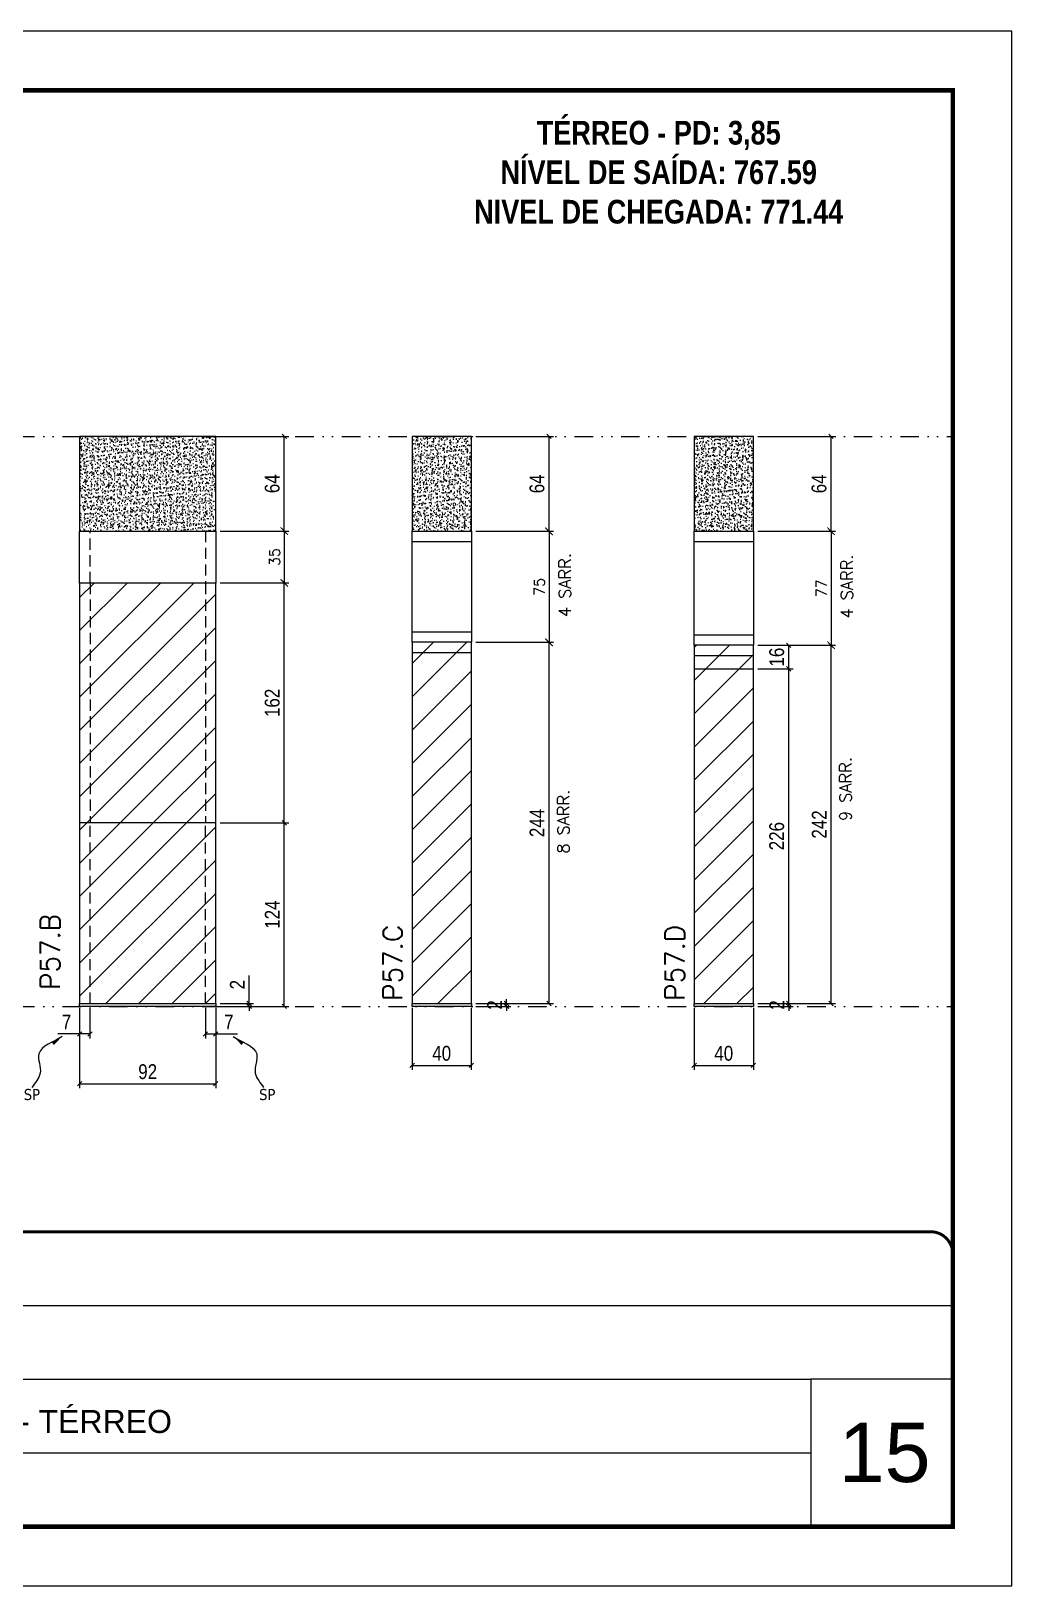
# Model space of a CAD drawing. Extents: x 1945 to 10875, y -3405 to 3369.
# Drawn here: x 5951 to 6614, y -2256 to -1206 of the extents above; entities that cross this region are included whole.
import ezdxf

# ---------------------------------------------------------------- set-up
doc = ezdxf.new("R2010")
doc.units = 0
for name, pattern in [('CONTINUO', [0]), ('DASHED', [0.75, 0.5, -0.25]), ('DIVIDE2', [0.625, 0.25, -0.125, 0, -0.125, 0, -0.125]), ('HIDDEN', [0.375, 0.25, -0.125])]:
    doc.linetypes.add(name, pattern=pattern)
for name, color, linetype, lineweight in [('CARIMBO', 255, 'Continuous', 9), ('Folhas', 255, 'Continuous', 9), ('Hachura', 251, 'Continuous', 9), ('SARRAFO DE PRESSAO', 251, 'DASHED', 9), ('Texto Seção', 7, 'Continuous', 15)]:
    doc.layers.add(name, color=color, linetype=linetype, lineweight=lineweight)
for name, color, linetype in [('COTA', 241, 'Continuous'), ('FUNDOS', 1, 'Continuous'), ('NOMENCLATURA', 7, 'Continuous'), ('Nível', 160, 'Continuous'), ('Painéis', 200, 'Continuous'), ('SARR_2.2x7', 40, 'Continuous'), ('Sarrafo de Pressão', 42, 'HIDDEN'), ('texto', 7, 'Continuous')]:
    doc.layers.add(name, color=color, linetype=linetype)
doc.styles.add('ARIAL', font='arial.ttf')
doc.styles.add('COTA TECNICA', font='techl___.ttf', dxfattribs={"height": 10})
doc.styles.add('COTA TECNICA-50', font='techl___.ttf', dxfattribs={"height": 10})
doc.styles.add('REGUA-120', font='ROMANS.shx', dxfattribs={"height": 15})
doc.styles.add('ROMANC', font='techb___.ttf', dxfattribs={"height": 2.5})
doc.styles.add('ROMANS', font='romans.shx')
doc.styles.get("Standard").update_dxf_attribs({"font": 'arial.ttf'})
doc.dimstyles.new('COTA PAINEL-50', dxfattribs={"dimtxt": 10, "dimasz": 3, "dimexe": 3, "dimexo": 3, "dimgap": 3, "dimtad": 1, "dimdec": 1, "dimzin": 12, "dimdsep": 46, "dimtxsty": 'COTA TECNICA-50', "dimblk1": 'OBLIQUE', "dimblk2": 'OBLIQUE', "dimsah": 1, "dimcen": 0.9, "dimclrd": 4, "dimclre": 4, "dimclrt": 240, "dimadec": 1, "dimazin": 3, "dimtfac": 1, "dimtdec": 1, "dimtmove": 0, "dimatfit": 3, "dimfxl": 1, "dimtolj": 1, "dimtzin": 12, "dimarcsym": 0})
doc.dimstyles.new('Cota Paínel', dxfattribs={"dimtxt": 7, "dimasz": 5, "dimexe": 3, "dimexo": 3, "dimgap": 3, "dimtad": 1, "dimdec": 1, "dimzin": 12, "dimdsep": 46, "dimtxsty": 'ROMANS', "dimblk": 'ARCHTICK', "dimcen": 0, "dimclrd": 4, "dimclre": 4, "dimclrt": 1, "dimadec": 1, "dimazin": 3, "dimtfac": 1, "dimtdec": 1, "dimtmove": 0, "dimatfit": 3, "dimldrblk": 'OBLIQUE', "dimfxl": 1, "dimtolj": 1, "dimtzin": 12, "dimarcsym": 0})
doc.dimstyles.new('PAINEL', dxfattribs={"dimtxt": 10, "dimasz": 3, "dimexe": 3, "dimexo": 3, "dimgap": 3, "dimtad": 1, "dimdec": 1, "dimzin": 12, "dimdsep": 46, "dimtxsty": 'COTA TECNICA', "dimblk1": 'OBLIQUE', "dimblk2": 'OBLIQUE', "dimsah": 1, "dimcen": 0.9, "dimclrd": 4, "dimclre": 4, "dimclrt": 240, "dimadec": 1, "dimazin": 3, "dimtfac": 1, "dimtdec": 1, "dimtmove": 0, "dimatfit": 3, "dimfxl": 1, "dimtolj": 1, "dimtzin": 12, "dimarcsym": 0})
doc.dimstyles.get("Standard").update_dxf_attribs({"dimtxt": 0.18, "dimasz": 0.18, "dimexe": 0.18, "dimexo": 0.0625, "dimgap": 0.09, "dimtad": 0, "dimtih": 1, "dimtoh": 1, "dimdec": 4, "dimzin": 0, "dimdsep": 46, "dimtxsty": 'Standard', "dimcen": 0.09, "dimadec": 0, "dimazin": 0, "dimtfac": 1, "dimtdec": 4, "dimtofl": 0, "dimtmove": 0, "dimatfit": 3, "dimfxl": 1, "dimtolj": 1, "dimtzin": 0, "dimarcsym": 0})
pattern_1 = [(45, (-125490.793, -33000.405), (-11.2253202, 11.2253202), [])]

# ---------------------------------------------------------------- blocks, each defined once
blk = doc.blocks.new('9999999999')
at = {"color": 30, "linetype": 'CONTINUO'}
for p, q in [((98564.6, 34379.6), (99584, 34379.6)), ((98564.6, 34329.8), (99488, 34329.8)), ((99584, 34329.8), (99488, 34329.8)), ((99488, 34329.8), (99488, 34230.2)), ((98564.6, 34280), (99488, 34280))]:
    blk.add_line(p, q, dxfattribs=at)
at = {"color": 30, "linetype": 'CONTINUO', "const_width": 2}
blk.add_lwpolyline([(99584, 34230.2), (99584, 34414.4, 0.414214), (99569, 34429.4), (98229, 34429.4, 0.414214), (98214, 34414.4), (98214, 34245.2, 0.414214), (98229, 34230.2), (99584, 34230.2)], format="xyb", dxfattribs=at)
at = {"layer": 'Folhas'}
blk.add_lwpolyline([(98139, 34190.2), (99624, 34190.2), (99624, 35240.2), (98139, 35240.2)], close=True, dxfattribs=at)
at = {"layer": 'Folhas', "color": 30, "const_width": 3}
blk.add_lwpolyline([(98214, 34230.2), (99584, 34230.2), (99584, 35200.2), (98214, 35200.2)], close=True, dxfattribs=at)
at = {"color": 7, "linetype": 'Continuous', "ltscale": 5, "style": 'ARIAL'}
blk.add_text('TRECHO II - TÉRREO', height=15.483, dxfattribs=at).set_placement((98837.7, 34293.5))
blk = doc.blocks.new('_Oblique')
at = {"color": 0, "linetype": 'ByBlock', "lineweight": -2}
blk.add_line((-0.5, -0.5), (0.5, 0.5), dxfattribs=at)
blk = doc.blocks.new('*D402')
at = {"layer": 'COTA', "color": 4, "lineweight": -2, "transparency": 16777216}
for p, q in [((6442, -1620.7), (6494.5, -1620.7)), ((6491.5, -1862.6), (6491.5, -1620.7)), ((6442, -1862.6), (6494.5, -1862.6))]:
    blk.add_line(p, q, dxfattribs=at)
at = {"layer": 'Defpoints', "color": 0, "transparency": 16777216}
for p in [(6439, -1620.7), (6491.5, -1620.7), (6439, -1862.6)]:
    blk.add_point(p, dxfattribs=at)
at = {"layer": 'COTA', "color": 4, "lineweight": -2, "transparency": 16777216, "xscale": 3, "yscale": 3, "zscale": 3}
for p, rotation in [((6491.5, -1620.7), 90), ((6491.5, -1862.6), 270)]:
    blk.add_blockref('_Oblique', p, dxfattribs=dict(at, rotation=rotation))
at = {"layer": 'COTA', "color": 240, "transparency": 16777216, "insert": (6483.5, -1741.7), "char_height": 10, "attachment_point": 5, "rotation": 90, "style": 'COTA TECNICA'}
blk.add_mtext('\\A1;242', dxfattribs=at)
blk = doc.blocks.new('*D403')
at = {"layer": 'COTA', "color": 4, "lineweight": -2, "transparency": 16777216}
for p, q in [((6399, -1865.6), (6399, -1907.4)), ((6439, -1865.6), (6439, -1907.4)), ((6399, -1904.4), (6439, -1904.4))]:
    blk.add_line(p, q, dxfattribs=at)
at = {"layer": 'Defpoints', "color": 0, "transparency": 16777216}
for p in [(6399, -1862.6), (6439, -1862.6), (6439, -1904.4)]:
    blk.add_point(p, dxfattribs=at)
at = {"layer": 'COTA', "color": 4, "lineweight": -2, "transparency": 16777216, "xscale": 3, "yscale": 3, "zscale": 3, "rotation": 180}
blk.add_blockref('_Oblique', (6399, -1904.4), dxfattribs=at)
at = {"layer": 'COTA', "color": 4, "lineweight": -2, "transparency": 16777216, "xscale": 3, "yscale": 3, "zscale": 3}
blk.add_blockref('_Oblique', (6439, -1904.4), dxfattribs=at)
at = {"layer": 'COTA', "color": 240, "transparency": 16777216, "insert": (6419, -1896.3), "char_height": 10, "attachment_point": 5, "style": 'COTA TECNICA'}
blk.add_mtext('\\A1;40', dxfattribs=at)
blk = doc.blocks.new('*D404')
at = {"layer": 'COTA', "color": 4, "linetype": 'ByBlock', "lineweight": -2, "transparency": 16777216}
for p, q in [((6442, -1479.6), (6494.5, -1479.6)), ((6491.5, -1543.7), (6491.5, -1479.6)), ((6442, -1543.7), (6494.5, -1543.7))]:
    blk.add_line(p, q, dxfattribs=at)
at = {"layer": 'Defpoints', "color": 0, "linetype": 'ByBlock', "transparency": 16777216}
for p in [(6439, -1479.6), (6491.5, -1479.6), (6439, -1543.7)]:
    blk.add_point(p, dxfattribs=at)
at = {"layer": 'COTA', "color": 4, "linetype": 'ByBlock', "lineweight": -2, "transparency": 16777216, "xscale": 3, "yscale": 3, "zscale": 3}
for p, rotation in [((6491.5, -1479.6), 90), ((6491.5, -1543.7), 270)]:
    blk.add_blockref('_Oblique', p, dxfattribs=dict(at, rotation=rotation))
at = {"layer": 'COTA', "color": 240, "linetype": 'ByBlock', "transparency": 16777216, "insert": (6483.4, -1511.7), "char_height": 10, "attachment_point": 5, "rotation": 90, "style": 'COTA TECNICA'}
blk.add_mtext('\\A1;64', dxfattribs=at)
blk = doc.blocks.new('*D405')
at = {"layer": 'COTA', "color": 4, "lineweight": -2, "transparency": 16777216}
for p, q in [((6442, -1862.6), (6465.9, -1862.6)), ((6442, -1864.6), (6465.9, -1864.6)), ((6462.9, -1862.6), (6462.9, -1859.6)), ((6462.9, -1864.6), (6462.9, -1862.6)), ((6462.9, -1864.6), (6462.9, -1867.6))]:
    blk.add_line(p, q, dxfattribs=at)
at = {"layer": 'Defpoints', "color": 0, "transparency": 16777216}
for p in [(6439, -1862.6), (6439, -1864.6), (6462.9, -1862.6)]:
    blk.add_point(p, dxfattribs=at)
at = {"layer": 'COTA', "color": 4, "lineweight": -2, "transparency": 16777216, "xscale": 3, "yscale": 3, "zscale": 3}
for p, rotation in [((6462.9, -1862.6), 270), ((6462.9, -1864.6), 90)]:
    blk.add_blockref('_Oblique', p, dxfattribs=dict(at, rotation=rotation))
at = {"layer": 'COTA', "color": 240, "transparency": 16777216, "insert": (6454.9, -1863.6), "char_height": 10, "attachment_point": 5, "rotation": 90, "style": 'COTA TECNICA-50'}
blk.add_mtext('\\A1;2', dxfattribs=at)
blk = doc.blocks.new('*D421')
at = {"layer": 'COTA', "color": 4, "linetype": 'ByBlock', "lineweight": -2, "transparency": 16777216}
for p, q in [((6442, -1636.6), (6465.9, -1636.6)), ((6462.9, -1862.6), (6462.9, -1636.6)), ((6442, -1862.6), (6465.9, -1862.6))]:
    blk.add_line(p, q, dxfattribs=at)
at = {"layer": 'Defpoints', "color": 0, "linetype": 'ByBlock', "transparency": 16777216}
for p in [(6439, -1636.6), (6462.9, -1636.6), (6439, -1862.6)]:
    blk.add_point(p, dxfattribs=at)
at = {"layer": 'COTA', "color": 4, "linetype": 'ByBlock', "lineweight": -2, "transparency": 16777216, "xscale": 3, "yscale": 3, "zscale": 3}
for p, rotation in [((6462.9, -1636.6), 90), ((6462.9, -1862.6), 270)]:
    blk.add_blockref('_Oblique', p, dxfattribs=dict(at, rotation=rotation))
at = {"layer": 'COTA', "color": 240, "linetype": 'ByBlock', "transparency": 16777216, "insert": (6454.8, -1749.6), "char_height": 10, "attachment_point": 5, "rotation": 90, "style": 'COTA TECNICA'}
blk.add_mtext('\\A1;226', dxfattribs=at)
blk = doc.blocks.new('*D422')
at = {"layer": 'COTA', "color": 4, "linetype": 'ByBlock', "lineweight": -2, "transparency": 16777216}
for p, q in [((6442, -1620.7), (6465.9, -1620.7)), ((6462.9, -1636.6), (6462.9, -1620.7)), ((6442, -1636.6), (6465.9, -1636.6))]:
    blk.add_line(p, q, dxfattribs=at)
at = {"layer": 'Defpoints', "color": 0, "linetype": 'ByBlock', "transparency": 16777216}
for p in [(6439, -1620.7), (6462.9, -1620.7), (6439, -1636.6)]:
    blk.add_point(p, dxfattribs=at)
at = {"layer": 'COTA', "color": 4, "linetype": 'ByBlock', "lineweight": -2, "transparency": 16777216, "xscale": 3, "yscale": 3, "zscale": 3}
for p, rotation in [((6462.9, -1620.7), 90), ((6462.9, -1636.6), 270)]:
    blk.add_blockref('_Oblique', p, dxfattribs=dict(at, rotation=rotation))
at = {"layer": 'COTA', "color": 240, "linetype": 'ByBlock', "transparency": 16777216, "insert": (6454.8, -1628.7), "char_height": 10, "attachment_point": 5, "rotation": 90, "style": 'COTA TECNICA'}
blk.add_mtext('\\A1;16', dxfattribs=at)
blk = doc.blocks.new('*D406')
at = {"layer": 'COTA', "color": 4, "lineweight": -2, "transparency": 16777216}
for p, q in [((6251.4, -1618.7), (6303.9, -1618.7)), ((6300.9, -1862.6), (6300.9, -1618.7)), ((6251.4, -1862.6), (6303.9, -1862.6))]:
    blk.add_line(p, q, dxfattribs=at)
at = {"layer": 'Defpoints', "color": 0, "transparency": 16777216}
for p in [(6248.4, -1618.7), (6300.9, -1618.7), (6248.4, -1862.6)]:
    blk.add_point(p, dxfattribs=at)
at = {"layer": 'COTA', "color": 4, "lineweight": -2, "transparency": 16777216, "xscale": 3, "yscale": 3, "zscale": 3}
for p, rotation in [((6300.9, -1618.7), 90), ((6300.9, -1862.6), 270)]:
    blk.add_blockref('_Oblique', p, dxfattribs=dict(at, rotation=rotation))
at = {"layer": 'COTA', "color": 240, "transparency": 16777216, "insert": (6292.8, -1740.7), "char_height": 10, "attachment_point": 5, "rotation": 90, "style": 'COTA TECNICA'}
blk.add_mtext('\\A1;244', dxfattribs=at)
blk = doc.blocks.new('*D407')
at = {"layer": 'COTA', "color": 4, "lineweight": -2, "transparency": 16777216}
for p, q in [((6251.4, -1479.6), (6303.9, -1479.6)), ((6300.9, -1543.7), (6300.9, -1479.6)), ((6251.4, -1543.7), (6303.9, -1543.7))]:
    blk.add_line(p, q, dxfattribs=at)
at = {"layer": 'Defpoints', "color": 0, "transparency": 16777216}
for p in [(6248.4, -1479.6), (6300.9, -1479.6), (6248.4, -1543.7)]:
    blk.add_point(p, dxfattribs=at)
at = {"layer": 'COTA', "color": 4, "lineweight": -2, "transparency": 16777216, "xscale": 3, "yscale": 3, "zscale": 3}
for p, rotation in [((6300.9, -1479.6), 90), ((6300.9, -1543.7), 270)]:
    blk.add_blockref('_Oblique', p, dxfattribs=dict(at, rotation=rotation))
at = {"layer": 'COTA', "color": 240, "transparency": 16777216, "insert": (6292.8, -1511.7), "char_height": 10, "attachment_point": 5, "rotation": 90, "style": 'COTA TECNICA'}
blk.add_mtext('\\A1;64', dxfattribs=at)
blk = doc.blocks.new('*D408')
at = {"layer": 'COTA', "color": 4, "lineweight": -2, "transparency": 16777216}
for p, q in [((6208.4, -1865.6), (6208.4, -1907.4)), ((6248.4, -1865.6), (6248.4, -1907.4)), ((6208.4, -1904.4), (6248.4, -1904.4))]:
    blk.add_line(p, q, dxfattribs=at)
at = {"layer": 'Defpoints', "color": 0, "transparency": 16777216}
for p in [(6208.4, -1862.6), (6248.4, -1862.6), (6248.4, -1904.4)]:
    blk.add_point(p, dxfattribs=at)
at = {"layer": 'COTA', "color": 4, "lineweight": -2, "transparency": 16777216, "xscale": 3, "yscale": 3, "zscale": 3, "rotation": 180}
blk.add_blockref('_Oblique', (6208.4, -1904.4), dxfattribs=at)
at = {"layer": 'COTA', "color": 4, "lineweight": -2, "transparency": 16777216, "xscale": 3, "yscale": 3, "zscale": 3}
blk.add_blockref('_Oblique', (6248.4, -1904.4), dxfattribs=at)
at = {"layer": 'COTA', "color": 240, "transparency": 16777216, "insert": (6228.4, -1896.3), "char_height": 10, "attachment_point": 5, "style": 'COTA TECNICA'}
blk.add_mtext('\\A1;40', dxfattribs=at)
blk = doc.blocks.new('*D409')
at = {"layer": 'COTA', "color": 4, "lineweight": -2, "transparency": 16777216}
for p, q in [((6251.4, -1862.6), (6275.2, -1862.6)), ((6251.4, -1864.6), (6275.2, -1864.6)), ((6272.2, -1862.6), (6272.2, -1859.6)), ((6272.2, -1864.6), (6272.2, -1862.6)), ((6272.2, -1864.6), (6272.2, -1867.6))]:
    blk.add_line(p, q, dxfattribs=at)
at = {"layer": 'Defpoints', "color": 0, "transparency": 16777216}
for p in [(6248.4, -1862.6), (6248.4, -1864.6), (6272.2, -1862.6)]:
    blk.add_point(p, dxfattribs=at)
at = {"layer": 'COTA', "color": 4, "lineweight": -2, "transparency": 16777216, "xscale": 3, "yscale": 3, "zscale": 3}
for p, rotation in [((6272.2, -1862.6), 270), ((6272.2, -1864.6), 90)]:
    blk.add_blockref('_Oblique', p, dxfattribs=dict(at, rotation=rotation))
at = {"layer": 'COTA', "color": 240, "transparency": 16777216, "insert": (6264.2, -1863.6), "char_height": 10, "attachment_point": 5, "rotation": 90, "style": 'COTA TECNICA-50'}
blk.add_mtext('\\A1;2', dxfattribs=at)
blk = doc.blocks.new('*D410')
at = {"layer": 'COTA', "color": 4, "lineweight": -2, "transparency": 16777216}
for p, q in [((5983.7, -1865.6), (5983.7, -1919.8)), ((6075.7, -1865.6), (6075.7, -1919.8)), ((5983.7, -1916.8), (6075.7, -1916.8))]:
    blk.add_line(p, q, dxfattribs=at)
at = {"layer": 'Defpoints', "color": 0, "transparency": 16777216}
for p in [(5983.7, -1862.6), (6075.7, -1862.6), (6075.7, -1916.8)]:
    blk.add_point(p, dxfattribs=at)
at = {"layer": 'COTA', "color": 4, "lineweight": -2, "transparency": 16777216, "xscale": 3, "yscale": 3, "zscale": 3, "rotation": 180}
blk.add_blockref('_Oblique', (5983.7, -1916.8), dxfattribs=at)
at = {"layer": 'COTA', "color": 4, "lineweight": -2, "transparency": 16777216, "xscale": 3, "yscale": 3, "zscale": 3}
blk.add_blockref('_Oblique', (6075.7, -1916.8), dxfattribs=at)
at = {"layer": 'COTA', "color": 240, "transparency": 16777216, "insert": (6029.7, -1908.7), "char_height": 10, "attachment_point": 5, "style": 'COTA TECNICA'}
blk.add_mtext('\\A1;92', dxfattribs=at)
blk = doc.blocks.new('*D411')
at = {"layer": 'COTA', "color": 4, "lineweight": -2, "transparency": 16777216}
for p, q in [((6078.7, -1479.6), (6125, -1479.6)), ((6122, -1543.6), (6122, -1479.6)), ((6078.7, -1543.6), (6125, -1543.6))]:
    blk.add_line(p, q, dxfattribs=at)
at = {"layer": 'Defpoints', "color": 0, "transparency": 16777216}
for p in [(6075.7, -1479.6), (6122, -1479.6), (6075.7, -1543.6)]:
    blk.add_point(p, dxfattribs=at)
at = {"layer": 'COTA', "color": 4, "lineweight": -2, "transparency": 16777216, "xscale": 3, "yscale": 3, "zscale": 3}
for p, rotation in [((6122, -1479.6), 90), ((6122, -1543.6), 270)]:
    blk.add_blockref('_Oblique', p, dxfattribs=dict(at, rotation=rotation))
at = {"layer": 'COTA', "color": 240, "transparency": 16777216, "insert": (6113.9, -1511.6), "char_height": 10, "attachment_point": 5, "rotation": 90, "style": 'COTA TECNICA'}
blk.add_mtext('\\A1;64', dxfattribs=at)
blk = doc.blocks.new('*D412')
at = {"layer": 'COTA', "color": 4, "lineweight": -2, "transparency": 16777216}
for p, q in [((6078.7, -1740.6), (6125, -1740.6)), ((6122, -1864.6), (6122, -1740.6)), ((6078.7, -1864.6), (6125, -1864.6))]:
    blk.add_line(p, q, dxfattribs=at)
at = {"layer": 'Defpoints', "color": 0, "transparency": 16777216}
for p in [(6075.7, -1740.6), (6122, -1740.6), (6075.7, -1864.6)]:
    blk.add_point(p, dxfattribs=at)
at = {"layer": 'COTA', "color": 4, "lineweight": -2, "transparency": 16777216, "xscale": 3, "yscale": 3, "zscale": 3}
for p, rotation in [((6122, -1740.6), 90), ((6122, -1864.6), 270)]:
    blk.add_blockref('_Oblique', p, dxfattribs=dict(at, rotation=rotation))
at = {"layer": 'COTA', "color": 240, "transparency": 16777216, "insert": (6113.9, -1802.6), "char_height": 10, "attachment_point": 5, "rotation": 90, "style": 'COTA TECNICA-50'}
blk.add_mtext('\\A1;124', dxfattribs=at)
blk = doc.blocks.new('*D413')
at = {"layer": 'COTA', "color": 4, "lineweight": -2, "transparency": 16777216}
for p, q in [((6098.3, -1862.6), (6098.3, -1843.8)), ((6078.7, -1862.6), (6101.3, -1862.6)), ((6078.7, -1864.6), (6101.3, -1864.6)), ((6098.3, -1864.6), (6098.3, -1862.6)), ((6098.3, -1864.6), (6098.3, -1867.6))]:
    blk.add_line(p, q, dxfattribs=at)
at = {"layer": 'Defpoints', "color": 0, "transparency": 16777216}
for p in [(6075.7, -1862.6), (6075.7, -1864.6), (6098.3, -1864.6)]:
    blk.add_point(p, dxfattribs=at)
at = {"layer": 'COTA', "color": 4, "lineweight": -2, "transparency": 16777216, "xscale": 3, "yscale": 3, "zscale": 3}
for p, rotation in [((6098.3, -1862.6), 270), ((6098.3, -1864.6), 90)]:
    blk.add_blockref('_Oblique', p, dxfattribs=dict(at, rotation=rotation))
at = {"layer": 'COTA', "color": 240, "transparency": 16777216, "insert": (6090.3, -1849.9), "char_height": 10, "attachment_point": 5, "rotation": 90, "style": 'COTA TECNICA-50'}
blk.add_mtext('\\A1;2', dxfattribs=at)
blk = doc.blocks.new('*D414')
at = {"layer": 'COTA', "color": 4, "lineweight": -2, "transparency": 16777216}
for p, q in [((5983.7, -1867.6), (5983.7, -1886.2)), ((5990.7, -1865.6), (5990.7, -1886.2)), ((5983.7, -1883.2), (5969, -1883.2)), ((5990.7, -1883.2), (5983.7, -1883.2))]:
    blk.add_line(p, q, dxfattribs=at)
at = {"layer": 'Defpoints', "color": 0, "transparency": 16777216}
for p in [(5983.7, -1864.6), (5990.7, -1862.6), (5983.7, -1883.2)]:
    blk.add_point(p, dxfattribs=at)
at = {"layer": 'COTA', "color": 4, "lineweight": -2, "transparency": 16777216, "xscale": 3, "yscale": 3, "zscale": 3, "rotation": 180}
blk.add_blockref('_Oblique', (5983.7, -1883.2), dxfattribs=at)
at = {"layer": 'COTA', "color": 4, "lineweight": -2, "transparency": 16777216, "xscale": 3, "yscale": 3, "zscale": 3}
blk.add_blockref('_Oblique', (5990.7, -1883.2), dxfattribs=at)
at = {"layer": 'COTA', "color": 240, "transparency": 16777216, "insert": (5974.9, -1875.1), "char_height": 10, "attachment_point": 5, "style": 'COTA TECNICA-50'}
blk.add_mtext('\\A1;7', dxfattribs=at)
blk = doc.blocks.new('*D415')
at = {"layer": 'COTA', "color": 4, "lineweight": -2, "transparency": 16777216}
for p, q in [((6068.7, -1865.6), (6068.7, -1886.2)), ((6075.7, -1867.6), (6075.7, -1886.2)), ((6068.7, -1883.2), (6075.7, -1883.2)), ((6075.7, -1883.2), (6090.5, -1883.2))]:
    blk.add_line(p, q, dxfattribs=at)
at = {"layer": 'Defpoints', "color": 0, "transparency": 16777216}
for p in [(6068.7, -1862.6), (6075.7, -1864.6), (6075.7, -1883.2)]:
    blk.add_point(p, dxfattribs=at)
at = {"layer": 'COTA', "color": 4, "lineweight": -2, "transparency": 16777216, "xscale": 3, "yscale": 3, "zscale": 3, "rotation": 180}
blk.add_blockref('_Oblique', (6068.7, -1883.2), dxfattribs=at)
at = {"layer": 'COTA', "color": 4, "lineweight": -2, "transparency": 16777216, "xscale": 3, "yscale": 3, "zscale": 3}
blk.add_blockref('_Oblique', (6075.7, -1883.2), dxfattribs=at)
at = {"layer": 'COTA', "color": 240, "transparency": 16777216, "insert": (6084.6, -1875.1), "char_height": 10, "attachment_point": 5, "style": 'COTA TECNICA-50'}
blk.add_mtext('\\A1;7', dxfattribs=at)
blk = doc.blocks.new('*D416')
at = {"layer": 'Defpoints', "color": 0, "linetype": 'ByBlock', "transparency": 16777216}
for p in [(6075.7, -1578.6), (6122, -1578.6), (6075.7, -1740.6)]:
    blk.add_point(p, dxfattribs=at)
at = {"layer": 'FUNDOS', "color": 4, "linetype": 'ByBlock', "lineweight": -2, "transparency": 16777216}
for p, q in [((6078.7, -1578.6), (6125, -1578.6)), ((6122, -1740.6), (6122, -1578.6)), ((6078.7, -1740.6), (6125, -1740.6))]:
    blk.add_line(p, q, dxfattribs=at)
at = {"layer": 'FUNDOS', "color": 4, "linetype": 'ByBlock', "lineweight": -2, "transparency": 16777216, "xscale": 3, "yscale": 3, "zscale": 3}
for p, rotation in [((6122, -1578.6), 90), ((6122, -1740.6), 270)]:
    blk.add_blockref('_Oblique', p, dxfattribs=dict(at, rotation=rotation))
at = {"layer": 'FUNDOS', "color": 240, "linetype": 'ByBlock', "transparency": 16777216, "insert": (6113.9, -1659.6), "char_height": 10, "attachment_point": 5, "rotation": 90, "style": 'COTA TECNICA'}
blk.add_mtext('\\A1;162', dxfattribs=at)
blk = doc.blocks.new('_ArchTick')
at = {"color": 0, "linetype": 'ByBlock', "const_width": 0.15}
blk.add_lwpolyline([(-0.5, -0.5), (0.5, 0.5)], dxfattribs=at)
blk = doc.blocks.new('*D417')
at = {"layer": 'COTA', "color": 4, "lineweight": -2, "transparency": 16777216}
for p, q in [((6078.7, -1543.6), (6125, -1543.6)), ((6122, -1543.6), (6122, -1578.6)), ((6078.7, -1578.6), (6125, -1578.6))]:
    blk.add_line(p, q, dxfattribs=at)
at = {"layer": 'Defpoints', "color": 0, "transparency": 16777216}
for p in [(6075.7, -1543.6), (6075.7, -1578.6), (6122, -1578.6)]:
    blk.add_point(p, dxfattribs=at)
at = {"layer": 'COTA', "color": 4, "lineweight": -2, "transparency": 16777216, "xscale": 5, "yscale": 5, "zscale": 5}
for p, rotation in [((6122, -1543.6), 90), ((6122, -1578.6), 270)]:
    blk.add_blockref('_ArchTick', p, dxfattribs=dict(at, rotation=rotation))
at = {"layer": 'COTA', "color": 1, "transparency": 16777216, "insert": (6115.5, -1561.1), "char_height": 7, "attachment_point": 5, "rotation": 90, "style": 'ROMANS'}
blk.add_mtext('\\A1;35', dxfattribs=at)
blk = doc.blocks.new('*D418')
at = {"layer": 'COTA', "color": 4, "lineweight": -2, "transparency": 16777216}
for p, q in [((6251.4, -1543.7), (6303.9, -1543.7)), ((6300.9, -1543.7), (6300.9, -1618.7)), ((6251.4, -1618.7), (6303.9, -1618.7))]:
    blk.add_line(p, q, dxfattribs=at)
at = {"layer": 'Defpoints', "color": 0, "transparency": 16777216}
for p in [(6248.4, -1543.7), (6248.4, -1618.7), (6300.9, -1618.7)]:
    blk.add_point(p, dxfattribs=at)
at = {"layer": 'COTA', "color": 4, "lineweight": -2, "transparency": 16777216, "xscale": 5, "yscale": 5, "zscale": 5}
for p, rotation in [((6300.9, -1543.7), 90), ((6300.9, -1618.7), 270)]:
    blk.add_blockref('_ArchTick', p, dxfattribs=dict(at, rotation=rotation))
at = {"layer": 'COTA', "color": 1, "transparency": 16777216, "insert": (6294.4, -1581.2), "char_height": 7, "attachment_point": 5, "rotation": 90, "style": 'ROMANS'}
blk.add_mtext('\\A1;75', dxfattribs=at)
blk = doc.blocks.new('*D419')
at = {"layer": 'COTA', "color": 4, "lineweight": -2, "transparency": 16777216}
for p, q in [((6442, -1543.7), (6494.5, -1543.7)), ((6491.5, -1543.7), (6491.5, -1620.7)), ((6442, -1620.7), (6494.5, -1620.7))]:
    blk.add_line(p, q, dxfattribs=at)
at = {"layer": 'Defpoints', "color": 0, "transparency": 16777216}
for p in [(6439, -1543.7), (6439, -1620.7), (6491.5, -1620.7)]:
    blk.add_point(p, dxfattribs=at)
at = {"layer": 'COTA', "color": 4, "lineweight": -2, "transparency": 16777216, "xscale": 5, "yscale": 5, "zscale": 5}
for p, rotation in [((6491.5, -1543.7), 90), ((6491.5, -1620.7), 270)]:
    blk.add_blockref('_ArchTick', p, dxfattribs=dict(at, rotation=rotation))
at = {"layer": 'COTA', "color": 1, "transparency": 16777216, "insert": (6485, -1582.2), "char_height": 7, "attachment_point": 5, "rotation": 90, "style": 'ROMANS'}
blk.add_mtext('\\A1;77', dxfattribs=at)

msp = doc.modelspace()

# ---------------------------------------------------------------- hatches: boundary and pattern name
at = {"layer": 'COTA', "linetype": 'ByBlock'}
h = msp.add_hatch(dxfattribs=at)
h.set_pattern_fill('AR-CONC', color=256, scale=0.03)
h.set_pattern_definition([(50, (-125119.3376, -28368.905), (5.46554007, -0.47817257), [0.5715, -6.2865]), (355, (-125119.3376, -28368.905), (-1.05730264, 5.73170536), [0.4572, -5.02921753]), (100.4514447, (-125118.882, -28368.945), (4.40823741, 5.25353256), [0.48570026, -5.34270734]), (46.1842, (-125119.3376, -28367.381), (8.13237123, -1.26126984), [0.85725, -9.42975]), (96.6355576, (-125118.66, -28367.486), (7.122124, 7.42278374), [0.7285507, -8.01406824]), (351.184151, (-125119.3376, -28367.381), (7.122124, 7.42278374), [0.685799, -7.54379196]), (21, (-125118.5756, -28367.762), (4.54843174, -3.06795595), [0.5715, -6.2865]), (326, (-125118.5756, -28367.762), (1.85406085, 5.52563898), [0.4572, -5.0292]), (71.451445, (-125118.1965, -28368.0176), (6.40249258, 2.45768307), [0.48570026, -5.34269813]), (37.5, (-125119.3376, -28368.905), (0.092658098, 2.536651166), [0, -4.96824, 0, -5.1054, 0, -5.04825]), (7.5, (-125119.3376, -28368.905), (2.004589875, 3.005417245), [0, -2.91084, 0, -4.85394, 0, -1.92405]), (327.5, (-125121.0368, -28368.905), (4.067717855, -0.17186232), [0, -1.905, 0, -5.9436, 0, -7.8867]), (317.5, (-125121.7988, -28368.905), (4.44387544, 0.76279473), [0, -2.4765, 0, -3.94716, 0, -5.6007])])
h.paths.add_polyline_path([(5983.75, -1543.64), (6075.75, -1543.64), (6075.75, -1479.64), (5983.75, -1479.64)])
h = msp.add_hatch(dxfattribs=at)
h.set_pattern_fill('AR-CONC', color=256, scale=0.03)
h.set_pattern_definition([(50, (1585, -10), (5.46554, -0.4781726), [0.5715, -6.2865]), (355, (1585, -10), (-1.0573026, 5.7317054), [0.4572, -5.0292175]), (100.45144, (1585.4555, -10.04), (4.4082374, 5.2535326), [0.4857, -5.3427073]), (46.1842, (1585, -8.476), (8.132371, -1.26127), [0.85725, -9.42975]), (96.63556, (1585.678, -8.581), (7.122124, 7.422784), [0.72855, -8.014068]), (351.18415, (1585, -8.476), (7.122124, 7.422784), [0.685799, -7.543792]), (21, (1585.762, -8.857), (4.5484317, -3.067956), [0.5715, -6.2865]), (326, (1585.762, -8.857), (1.854061, 5.525639), [0.4572, -5.0292]), (71.45144, (1586.141, -9.1127), (6.4024926, 2.457683), [0.4857, -5.342698]), (37.5, (1585, -10), (0.0926581, 2.5366512), [0, -4.96824, 0, -5.1054, 0, -5.04825]), (7.5, (1585, -10), (2.0045899, 3.0054172), [0, -2.91084, 0, -4.85394, 0, -1.92405]), (327.5, (1583.3007, -10), (4.06771786, -0.1718623), [0, -1.905, 0, -5.9436, 0, -7.8867]), (317.5, (1582.5387, -10), (4.4438754, 0.7627947), [0, -2.4765, 0, -3.94716, 0, -5.6007])])
h.paths.add_polyline_path([(6248.43, -1543.66), (6248.43, -1479.64), (6208.43, -1479.64), (6208.43, -1543.66)])
h = msp.add_hatch(dxfattribs=at)
h.set_pattern_fill('AR-CONC', color=256, scale=0.03)
h.set_pattern_definition([(50, (-125214.9897, -28334.905), (5.46554007, -0.47817257), [0.5715, -6.2865]), (355, (-125214.99, -28334.905), (-1.05730264, 5.73170536), [0.4572, -5.02921753]), (100.4514447, (-125214.5343, -28334.945), (4.40823741, 5.25353256), [0.48570026, -5.34270734]), (46.1842, (-125214.99, -28333.381), (8.13237123, -1.26126984), [0.85725, -9.42975]), (96.6355576, (-125214.312, -28333.486), (7.122124, 7.42278374), [0.7285507, -8.01406824]), (351.184151, (-125214.99, -28333.381), (7.122124, 7.42278374), [0.685799, -7.54379196]), (21, (-125214.2277, -28333.762), (4.54843174, -3.06795595), [0.5715, -6.2865]), (326, (-125214.228, -28333.762), (1.85406085, 5.52563898), [0.4572, -5.0292]), (71.451445, (-125213.8487, -28334.0176), (6.40249258, 2.45768307), [0.48570026, -5.34269813]), (37.5, (-125214.9897, -28334.905), (0.092658098, 2.536651166), [0, -4.96824, 0, -5.1054, 0, -5.04825]), (7.5, (-125214.9897, -28334.905), (2.004589875, 3.005417245), [0, -2.91084, 0, -4.85394, 0, -1.92405]), (327.5, (-125216.689, -28334.905), (4.067717855, -0.17186232), [0, -1.905, 0, -5.9436, 0, -7.8867]), (317.5, (-125217.451, -28334.905), (4.44387544, 0.76279473), [0, -2.4765, 0, -3.94716, 0, -5.6007])])
h.paths.add_polyline_path([(6399.04, -1543.66), (6439.04, -1543.66), (6439.04, -1479.64), (6399.04, -1479.64)])
at = {"layer": 'Hachura', "linetype": 'ByBlock'}
h = msp.add_hatch(dxfattribs=at)
h.set_pattern_fill('ANSI31', color=256, scale=5)
h.set_pattern_definition(pattern_1)
h.paths.add_polyline_path([(6075.75, -1578.64), (5983.75, -1578.64), (5983.75, -1740.64), (6075.75, -1740.64)])
h = msp.add_hatch(dxfattribs=at)
h.set_pattern_fill('ANSI31', color=256, scale=5)
h.set_pattern_definition(pattern_1)
h.paths.add_polyline_path([(6248.43, -1618.66), (6208.43, -1618.66), (6208.43, -1862.64), (6248.43, -1862.64)])
h = msp.add_hatch(dxfattribs=at)
h.set_pattern_fill('ANSI31', color=256, scale=5)
h.set_pattern_definition(pattern_1)
h.paths.add_polyline_path([(6439.04, -1620.66), (6399.04, -1620.66), (6399.04, -1636.64), (6439.04, -1636.64)])
h = msp.add_hatch(dxfattribs=at)
h.set_pattern_fill('ANSI31', color=256, scale=5)
h.set_pattern_definition(pattern_1)
h.paths.add_polyline_path([(6439.04, -1636.64), (6399.04, -1636.64), (6399.04, -1862.64), (6439.04, -1862.64)])
h = msp.add_hatch(dxfattribs=at)
h.set_pattern_fill('ANSI31', color=256, scale=5)
h.set_pattern_definition(pattern_1)
h.paths.add_polyline_path([(6075.75, -1740.64), (5983.75, -1740.64), (5983.75, -1862.64), (6075.75, -1862.64)])

# ---------------------------------------------------------------- linework, layer by layer
at = {"layer": 'COTA', "linetype": 'ByBlock'}
for points in [[(5983.75, -1543.64), (6075.75, -1543.64), (6075.75, -1479.64), (5983.75, -1479.64)], [(6208.43, -1543.66), (6248.43, -1543.66), (6248.43, -1479.64), (6208.43, -1479.64)], [(6399.04, -1543.66), (6439.04, -1543.66), (6439.04, -1479.64), (6399.04, -1479.64)]]:
    msp.add_lwpolyline(points, close=True, dxfattribs=at)
at = {"layer": 'Nível', "color": 4, "linetype": 'DIVIDE2', "ltscale": 50}
for p, q in [((5563.36, -1479.64), (6573.71, -1479.64)), ((5563.36, -1864.64), (6573.71, -1864.64))]:
    msp.add_line(p, q, dxfattribs=at)
at = {"layer": 'Painéis'}
for p, q in [((5983.75, -1543.64), (6075.75, -1543.64)), ((5983.75, -1578.64), (5983.75, -1543.64)), ((6075.75, -1543.64), (6075.75, -1578.64)), ((6208.43, -1543.66), (6248.43, -1543.66)), ((6208.43, -1618.66), (6208.43, -1543.66)), ((6248.43, -1543.66), (6248.43, -1618.66)), ((6399.04, -1543.66), (6439.04, -1543.66)), ((6399.04, -1620.66), (6399.04, -1543.66)), ((6439.04, -1543.66), (6439.04, -1620.66)), ((6075.75, -1578.64), (5983.75, -1578.64)), ((5983.75, -1578.64), (5983.75, -1740.64)), ((6075.75, -1740.64), (6075.75, -1578.64)), ((6248.43, -1618.66), (6208.43, -1618.66)), ((6399.04, -1636.64), (6439.04, -1636.64)), ((6208.43, -1862.64), (6248.43, -1862.64)), ((6208.43, -1864.64), (6208.43, -1862.64)), ((6248.43, -1864.64), (6208.43, -1864.64)), ((6248.43, -1862.64), (6248.43, -1864.64)), ((6399.04, -1862.64), (6439.04, -1862.64)), ((6399.04, -1864.64), (6399.04, -1862.64)), ((6439.04, -1864.64), (6399.04, -1864.64)), ((6439.04, -1862.64), (6439.04, -1864.64))]:
    msp.add_line(p, q, dxfattribs=at)
for points in [[(6208.43, -1862.64), (6248.43, -1862.64), (6248.43, -1618.66), (6208.43, -1618.66)], [(6399.04, -1862.64), (6439.04, -1862.64), (6439.04, -1620.66), (6399.04, -1620.66)], [(5983.75, -1862.64), (6075.75, -1862.64), (6075.75, -1740.64), (5983.75, -1740.64)], [(5983.75, -1862.64), (6075.75, -1862.64), (6075.75, -1864.64), (5983.75, -1864.64)]]:
    msp.add_lwpolyline(points, close=True, dxfattribs=at)
at = {"layer": 'SARR_2.2x7'}
for p, q in [((6208.43, -1550.66), (6248.43, -1550.66)), ((6399.04, -1550.66), (6439.04, -1550.66)), ((6208.43, -1611.66), (6248.43, -1611.66)), ((6399.04, -1613.66), (6439.04, -1613.66)), ((6208.43, -1625.66), (6248.43, -1625.66)), ((6399.04, -1627.66), (6439.04, -1627.66))]:
    msp.add_line(p, q, dxfattribs=at)
at = {"layer": 'Sarrafo de Pressão', "ltscale": 30}
for p, q in [((5990.75, -1578.64), (5990.75, -1543.64)), ((6068.75, -1543.64), (6068.75, -1578.64)), ((5990.75, -1578.64), (5990.75, -1740.64)), ((6068.75, -1578.64), (6068.75, -1740.64)), ((5990.75, -1862.64), (5990.75, -1740.64)), ((6068.75, -1862.64), (6068.75, -1740.64))]:
    msp.add_line(p, q, dxfattribs=at)

# ---------------------------------------------------------------- block references
at = {"layer": 'SARRAFO DE PRESSAO', "color": 6, "linetype": 'ByBlock'}
msp.add_blockref('9999999999', (-93010.27, -36446.13), dxfattribs=at)

# ---------------------------------------------------------------- texts
at = {"layer": 'CARIMBO', "style": 'ARIAL'}
msp.add_text('15', height=40, dxfattribs=at).set_placement((6496.57, -2185.78))
at = {"layer": 'NOMENCLATURA', "color": 2, "insert": (6375.03, -1239.86), "char_height": 16, "attachment_point": 2, "style": 'ROMANC'}
msp.add_mtext_dynamic_manual_height_columns('\\PTÉRREO - PD: 3,85\\PNÍVEL DE SAÍDA: 767.59\\PNIVEL DE CHEGADA: 771.44', width=300.2766, gutter_width=1, heights=[0], dxfattribs=at)
at = {"layer": 'texto', "color": 0, "char_height": 7.5, "attachment_point": 5}
for insert in [(5951.5, -1924.13), (6110.52, -1924.13)]:
    msp.add_mtext('{\\fTahoma|b0|i0|c0|p34;\\C4;SP}', dxfattribs=dict(at, insert=insert))
at = {"layer": 'Texto Seção', "linetype": 'Continuous', "style": 'ROMANS'}
for s, p in [('4 SARR.', (6315.6, -1601.6)), ('4 SARR.', (6506.2, -1602.6)), ('9 SARR.', (6505.21, -1739.36)), ('8 SARR.', (6314.6, -1761.4))]:
    msp.add_text(s, height=8, rotation=90, dxfattribs=at).set_placement(p)
at = {"layer": 'Texto Seção', "char_height": 13, "width": 285.3299, "attachment_point": 7, "rotation": 90, "style": 'REGUA-120'}
for s, insert in [('\\pxt3;P57.B', (5970.28, -1853.39)), ('P57.C', (6201.78, -1860.72)), ('P57.D', (6392.39, -1860.72))]:
    msp.add_mtext(s, dxfattribs=dict(at, insert=insert))

# ---------------------------------------------------------------- dimensions: what is measured, and where the dimension line sits
at = {"layer": 'COTA'}
for base, p1, p2, picture, middle in [((6121.99, -1479.64), (6075.75, -1543.64), (6075.75, -1479.64), '*D411', (6113.88, -1511.64)), ((6300.92, -1479.64), (6248.43, -1543.66), (6248.43, -1479.64), '*D407', (6292.82, -1511.65)), ((6300.92, -1618.66), (6248.43, -1862.64), (6248.43, -1618.66), '*D406', (6292.84, -1740.65)), ((6491.53, -1620.66), (6439.04, -1862.64), (6439.04, -1620.66), '*D402', (6483.45, -1741.65))]:
    dim = msp.add_linear_dim(base=base, p1=p1, p2=p2, angle=90, dimstyle='PAINEL', override={"dimarcsym": 2}, dxfattribs=at)
    dim.commit()
    dim.dimension.update_dxf_attribs({"geometry": picture, "text_midpoint": middle})
at = {"layer": 'COTA', "linetype": 'ByBlock'}
for base, p1, p2, picture, middle in [((6491.53, -1479.64), (6439.04, -1543.66), (6439.04, -1479.64), '*D404', (6483.42, -1511.65)), ((6462.85, -1636.64), (6439.04, -1862.64), (6439.04, -1636.64), '*D421', (6454.75, -1749.64))]:
    dim = msp.add_linear_dim(base=base, p1=p1, p2=p2, angle=90, dimstyle='PAINEL', dxfattribs=at)
    dim.commit()
    dim.dimension.update_dxf_attribs({"geometry": picture, "text_midpoint": middle})
at = {"layer": 'COTA'}
for base, p1, p2, angle, dimstyle, picture, middle in [((6121.99, -1578.64), (6075.75, -1543.64), (6075.75, -1578.64), 90, 'Cota Paínel', '*D417', (6115.49, -1561.14)), ((6300.92, -1618.66), (6248.43, -1543.66), (6248.43, -1618.66), 90, 'Cota Paínel', '*D418', (6294.42, -1581.16)), ((6491.53, -1620.66), (6439.04, -1543.66), (6439.04, -1620.66), 90, 'Cota Paínel', '*D419', (6485.03, -1582.16)), ((6121.99, -1740.64), (6075.75, -1864.64), (6075.75, -1740.64), 90, 'COTA PAINEL-50', '*D412', (6113.91, -1802.64)), ((5983.75, -1883.15), (5990.75, -1862.64), (5983.75, -1864.64), 180, 'COTA PAINEL-50', '*D414', (5974.88, -1875.08))]:
    dim = msp.add_linear_dim(base=base, p1=p1, p2=p2, angle=angle, dimstyle=dimstyle, dxfattribs=at)
    dim.commit()
    dim.dimension.update_dxf_attribs({"geometry": picture, "text_midpoint": middle})
at = {"layer": 'COTA', "linetype": 'ByBlock'}
dim = msp.add_linear_dim(base=(6462.85, -1620.66), p1=(6439.04, -1636.64), p2=(6439.04, -1620.66), angle=90, dimstyle='PAINEL', override={"dimtmove": 1}, dxfattribs=at)
dim.commit()
dim.dimension.update_dxf_attribs({"geometry": '*D422', "text_midpoint": (6462.85, -1628.65), "dimtype": 160})
at = {"layer": 'COTA'}
for base, p1, p2, picture, middle in [((6098.27, -1864.64), (6075.75, -1862.64), (6075.75, -1864.64), '*D413', (6098.27, -1849.9)), ((6272.24, -1862.64), (6248.43, -1864.64), (6248.43, -1862.64), '*D409', (6272.24, -1863.64)), ((6462.85, -1862.64), (6439.04, -1864.64), (6439.04, -1862.64), '*D405', (6462.85, -1863.64))]:
    dim = msp.add_linear_dim(base=base, p1=p1, p2=p2, angle=90, dimstyle='COTA PAINEL-50', dxfattribs=at)
    dim.commit()
    dim.dimension.update_dxf_attribs({"geometry": picture, "text_midpoint": middle, "dimtype": 160})
for base, p1, p2, picture, middle in [((6075.75, -1916.82), (5983.75, -1862.64), (6075.75, -1862.64), '*D410', (6029.75, -1908.73)), ((6248.43, -1904.37), (6208.43, -1862.64), (6248.43, -1862.64), '*D408', (6228.43, -1896.27)), ((6439.04, -1904.37), (6399.04, -1862.64), (6439.04, -1862.64), '*D403', (6419.04, -1896.27))]:
    dim = msp.add_linear_dim(base=base, p1=p1, p2=p2, dimstyle='PAINEL', override={"dimarcsym": 2}, dxfattribs=at)
    dim.commit()
    dim.dimension.update_dxf_attribs({"geometry": picture, "text_midpoint": middle})
dim = msp.add_linear_dim(base=(6075.75, -1883.15), p1=(6068.75, -1862.64), p2=(6075.75, -1864.64), dimstyle='COTA PAINEL-50', dxfattribs=at)
dim.commit()
dim.dimension.update_dxf_attribs({"geometry": '*D415', "text_midpoint": (6084.61, -1875.08)})
at = {"layer": 'FUNDOS', "linetype": 'ByBlock'}
dim = msp.add_linear_dim(base=(6121.99, -1578.64), p1=(6075.75, -1740.64), p2=(6075.75, -1578.64), angle=90, dimstyle='PAINEL', dxfattribs=at)
dim.commit()
dim.dimension.update_dxf_attribs({"geometry": '*D416', "text_midpoint": (6113.88, -1659.64)})

# ---------------------------------------------------------------- leaders
at = {"layer": 'COTA', "path_type": 1}
for points in [[(5971.92, -1884.82), (5956.13, -1896.66), (5957.06, -1909.66), (5951.5, -1919.45)], [(6087.58, -1884.82), (6103.36, -1896.66), (6102.44, -1909.66), (6107.99, -1919.45)]]:
    msp.add_leader(points, dimstyle='Standard', override={"dimasz": 8}, dxfattribs=at)

doc.saveas('drawing.dxf')
